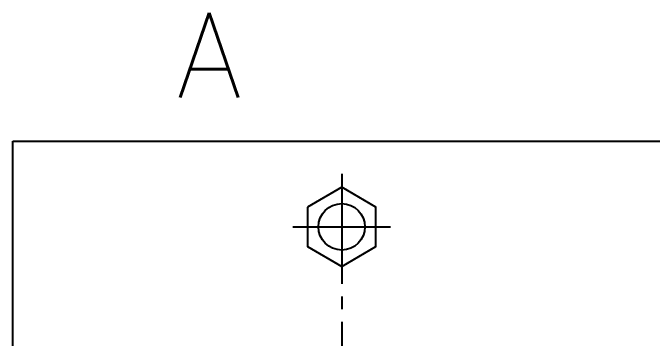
# Model space of a CAD drawing. Extents: x 118 to 448, y 15 to 277.
# Drawn here: x 333.3 to 408.9, y 239.1 to 277.5 of the extents above; entities that cross this region are included whole.
import ezdxf

# ---------------------------------------------------------------- set-up
doc = ezdxf.new("R2010")
doc.units = 0
doc.linetypes.add('CENTER', pattern=[17.5, 13, -1.5, 1.5, -1.5])
doc.layers.get('0').update_dxf_attribs({"linetype": 'CONTINUOUS'})
doc.layers.add('CENTER', color=1, linetype='CENTER')
doc.styles.get("Standard").update_dxf_attribs({"font": 'txt.shx', "bigfont": '@extfont2.shx'})

msp = doc.modelspace()

# ---------------------------------------------------------------- linework, layer by layer
at = {"color": 7, "linetype": 'CONTINUOUS'}
msp.add_lwpolyline([(333.254, 262.323), (448.072, 262.323), (448.072, 128.626), (333.254, 128.626)], close=True, dxfattribs=at)
msp.add_lwpolyline([(368.099, 254.544), (368.099, 249.868), (372.149, 247.53), (376.199, 249.868), (376.199, 254.544), (372.149, 256.883)], close=True)
msp.add_circle((372.149, 252.206), 2.75, dxfattribs=at)
at = {"layer": 'CENTER', "color": 1, "linetype": 'CENTER'}
for p, q in [((372.149, 258.468), (372.149, 201.239)), ((366.372, 252.206), (377.926, 252.206))]:
    msp.add_line(p, q, dxfattribs=at)

# ---------------------------------------------------------------- texts
at = {"color": 7, "linetype": 'CONTINUOUS'}
msp.add_text('A', height=10, dxfattribs=at).set_placement((352.622, 267.486))

doc.saveas('drawing.dxf')
